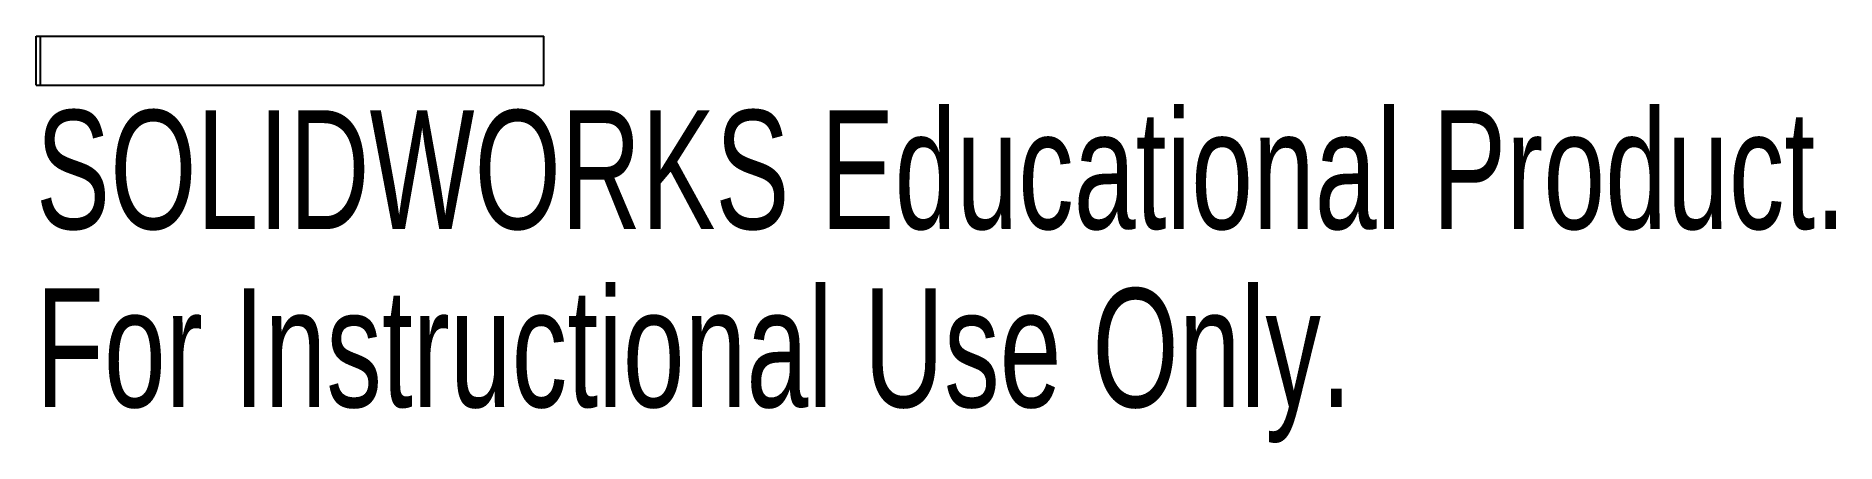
# Paper-space layout '_Front' of a CAD drawing. Header units: millimetres. Extents: x 0 to 73.3, y -16.6 to 0.
import ezdxf

# ---------------------------------------------------------------- set-up
doc = ezdxf.new("R2010")
doc.units = ezdxf.units.MM
doc.styles.add('SLDTEXTSTYLE0', font='TXT', dxfattribs={"width": 0.7})

psp = doc.layouts.new('_Front')

# ---------------------------------------------------------------- linework, layer by layer
at = {"color": 7, "linetype": 'Continuous', "lineweight": 25}
for p, q in [((0, 0), (20.667, 0)), ((0, -2), (0, 0)), ((0.167, 0), (0.167, -2)), ((20.667, -2), (20.667, 0)), ((0, -2), (20.667, -2))]:
    psp.add_line(p, q, dxfattribs=at)

# ---------------------------------------------------------------- texts
at = {"color": 7, "linetype": 'Continuous', "char_height": 4.83362, "attachment_point": 1, "style": 'SLDTEXTSTYLE0'}
for s, insert in [('SOLIDWORKS Educational Product.', (0, -3.02)), ('For Instructional Use Only.', (0, -10.27))]:
    psp.add_mtext(s, dxfattribs=dict(at, insert=insert))

doc.saveas('drawing.dxf')
